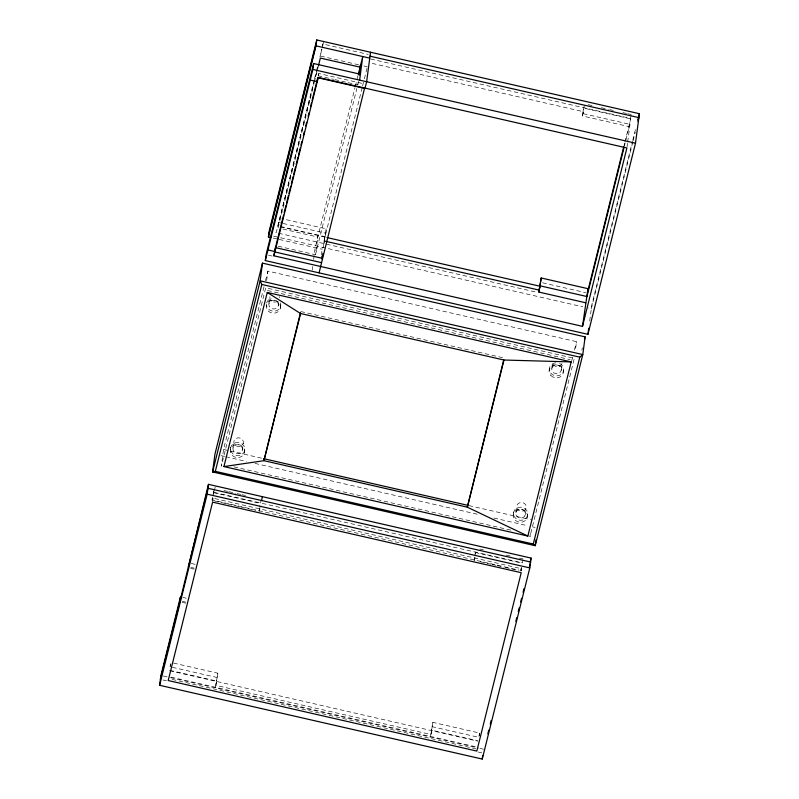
<?xml version="1.0" encoding="UTF-8"?>
<svg xmlns="http://www.w3.org/2000/svg" width="799" height="799" viewBox="0 0 799 799"><rect width="100%" height="100%" fill="white"/><g stroke="black" fill="none" stroke-linecap="round" stroke-linejoin="round"><path stroke-width="0.6" stroke-dasharray="4 3" d="M170.567 666.446L170.826 664.488M212.714 497.547L212.324 500.494L213.123 498.216L521.727 568.758L521.467 570.726M213.103 494.591L214.152 489.437M213.123 498.216L212.864 500.174L519.04 570.166M213.373 494.441L214.282 489.368M264.01 286.771L223.52 449.487L221.313 466.197L265.707 287.82L574.321 358.361L529.927 536.748L530.716 530.776M230.432 449.428L230.691 447.46M233.028 447.999L233.937 441.118M242.377 450.137A4.804 4.375 7.5 0 0 236.284 444.853A4.804 4.375 7.5 0 0 234.457 452.214A4.804 4.375 7.5 0 0 242.377 450.137L243.286 443.255A4.804 4.375 7.5 0 0 237.193 437.972A4.804 4.375 7.5 0 0 235.355 445.333A4.804 4.375 7.5 0 0 243.286 443.255M266.646 280.649L267.905 271.101L576.518 341.652L575.26 351.2M244.464 452.634A7.201 6.562 7.5 0 0 235.315 444.713A7.201 6.562 7.5 0 0 232.569 455.75A7.201 6.562 7.5 0 0 244.464 452.634L244.724 450.666A7.201 6.562 7.5 0 0 235.575 442.746A7.201 6.562 7.5 0 0 232.829 453.782A7.201 6.562 7.5 0 0 244.724 450.666M217.837 673.207L215.49 687.29L217.837 673.207L171.086 662.521M277.792 226.307L318.202 65.748M268.963 303.59L269.872 296.709A4.804 4.375 7.5 0 0 278.072 300.824M278.312 305.727A4.804 4.375 7.5 0 0 272.219 300.444A4.804 4.375 7.5 0 0 270.392 307.805A4.804 4.375 7.5 0 0 278.312 305.727L279.071 299.995M280.399 308.234A7.201 6.562 7.5 0 0 271.251 300.304A7.201 6.562 7.5 0 0 268.504 311.34A7.201 6.562 7.5 0 0 280.399 308.234L280.659 306.267M259.885 508.903L259.086 511.18L259.825 505.567M260.654 503L261.043 500.054M321.508 49.218L320.599 56.1L360.349 65.188M318.551 75.456L318.811 73.488L364.374 83.905M322.177 47.92L322.696 43.995L368.259 54.402M312.219 270.082L312.689 266.536M313.617 259.465L315.176 247.66L354.996 87.64M278.152 246.212L315.485 254.741L318.072 235.076M321.408 255.171L322.446 247.3M323.126 247.81L326.122 228.814L281.757 218.676M324.184 243.565L326.122 228.814M348.124 82.647L357.762 84.854L358.082 82.437M432.928 722.376L430.581 736.458L432.928 722.376L479.69 733.063L479.3 736.019M474.976 558.072L474.177 560.349L474.616 556.983M474.766 555.854L476.004 549.303M475.485 554.136L475.745 552.169M513.268 514.356L513.527 512.389M515.924 512.668L516.823 505.787M525.273 514.806L526.181 507.924M527.41 517.043A7.201 6.562 7.5 0 0 517.932 509.462A7.201 6.562 7.5 0 0 515.675 520.598A7.201 6.562 7.5 0 0 527.41 517.043L527.67 515.085A7.201 6.562 7.5 0 0 518.191 507.495A7.201 6.562 7.5 0 0 515.934 518.631A7.201 6.562 7.5 0 0 527.67 515.085M521.058 570.057L521.318 568.089M522.896 559.909L522.506 562.856L213.902 492.314M549.103 370.606L549.362 368.639M583.25 113.678L630.011 124.364L629.212 126.651L582.451 115.965L584.419 104.829M551.859 368.259L552.758 361.378M561.208 370.396L562.116 363.515A4.804 4.375 7.5 0 1 552.648 362.516M563.445 371.984L563.694 370.017M589.702 320.938L591.829 304.828L632.458 141.523M631.04 115.595L629.212 126.651L624.419 145.927M627.055 146.786L627.525 143.241M627.684 142.062L630.011 124.364M322.167 46.112L322.696 43.995M314.227 79.88L276.204 232.679L273.867 232.149M314.526 78.682L317.822 65.428M319.92 56.989L321.917 48.989M322.706 45.803L323.765 41.558M278.072 227.965L314.047 83.376M314.347 82.167L318.242 66.507M265.508 280.749L267.905 271.101M170.027 666.766L170.816 663.579M211.955 500.134L212.544 497.757M214.422 490.187L215.221 487M318.282 75.605L318.811 73.488M355.295 86.432L357.992 75.585M315.485 254.741L356.863 88.469M357.762 84.854L358.641 81.308M324.024 240.928L362.267 87.281M362.566 86.072L364.064 80.05M364.364 78.841L367.061 67.995M323.775 242.896L324.823 238.651M259.086 511.18L260.134 506.936M474.177 560.349L474.966 557.163M624.029 145.608L624.628 143.201M624.928 141.992L630.791 118.472L368.938 58.617M571.714 360.928L572.613 357.313M574.421 350.082L576.518 341.652M478.901 736.249L479.69 733.063M520.549 570.726L521.447 567.11M632.768 140.314L636.074 127.011M632.848 141.832L591.31 308.764L587.655 307.925M633.148 140.624L635.255 132.155M581.802 350.192L582.411 347.765M520.928 571.035L521.727 568.758M588.144 104.669L592.938 105.768M601.327 107.685L608.528 109.333M609.727 109.603L613.322 110.432M622.91 112.619L626.506 113.438M627.704 113.718L631.3 114.537M630.251 118.781L583.49 108.095L582.451 115.965L583.51 111.71L370.846 63.101M363.855 65.987L367.36 66.796M318.012 75.765L333.672 79.351M334.881 79.62L346.916 82.377M278.302 222.372L281.907 223.201M283.106 223.47L325.063 233.068M542.551 282.786L585.717 292.654M280.739 226.546L325.083 236.684M280.189 226.856L324.544 236.993M282.886 229.063L317.812 237.043M278.631 233.238L537.198 292.344M273.448 236.105L279.42 237.463M280.619 237.742L582.791 306.816M273.208 238.072L278.002 239.171M279.201 239.44L322.187 249.268M268.484 255.221L272.079 256.04M267.515 290.476L570.236 359.67M300.824 311.55L504.219 358.052M223.52 449.487L262.402 458.376M468.943 505.587L532.124 520.029M220.983 455.64L224.619 456.469M225.837 456.748L246.452 461.462M254.941 463.4L479.34 514.696M493.892 518.022L527.849 525.792M532.703 526.901L535.13 527.45M233.907 466.836L511.1 530.196M224.01 490.576L227.605 491.395M228.804 491.665L235.995 493.313M237.193 493.592L240.789 494.411M241.987 494.681L245.593 495.51M479.859 549.063L483.455 549.882M506.236 555.085L511.03 556.184M519.43 558.101L523.025 558.93M213.363 492.623L260.114 503.32M475.205 552.489L521.967 563.175M214.721 501.043L226.706 503.779M227.915 504.059L239.9 506.796M241.098 507.075L255.49 510.361M480.169 561.717L490.956 564.184M492.154 564.464L495.75 565.283M496.958 565.562L504.149 567.2M505.348 567.48L517.333 570.216M191.251 563.445L195.935 564.513M190.741 567.38L194.247 568.179M190.611 568.359L194.117 569.168M182.801 597.422L186.307 598.231M182.282 601.357L185.787 602.156M182.152 602.346L185.658 603.145M172.424 667.315L216.789 677.452M431.879 726.621L478.631 737.307M170.047 670.381L216.809 681.068L215.75 685.322L430.841 734.491L431.899 730.236L477.452 740.653M169.508 670.701L478.112 741.242M171.126 677.143L477.343 747.145M163.246 676.004L167.92 677.073M170.347 677.622L478.691 748.104M479.899 748.383L483.545 749.222M172.115 679.4L475.864 748.833M162.816 679.949L166.452 680.788M478.172 752.039L481.817 752.878M279.121 296.579A4.804 4.375 7.5 0 1 279.34 297.707M559.62 363.465A7.201 6.562 7.5 0 1 561.078 374.521A7.201 6.562 7.5 0 1 549.552 370.736A7.201 6.562 7.5 0 1 557.972 362.926M280.509 302.861A7.201 6.562 7.5 0 1 274.856 311.161A7.201 6.562 7.5 0 1 266.457 304.759M266.626 303.061A7.201 6.562 7.5 0 1 271.51 298.347M553.008 366.282L552.289 367.2A4.804 4.375 7.5 0 0 555.475 373.572A4.804 4.375 7.5 0 0 561.317 369.258L561.108 368.129A4.804 4.375 7.5 0 0 553.008 366.282M525.742 508.983L525.023 509.902A4.804 4.375 7.5 0 1 516.923 508.054L516.713 506.916A4.804 4.375 7.5 0 1 522.556 502.601A4.804 4.375 7.5 0 1 525.742 508.983M524.843 515.864L524.114 516.783A4.804 4.375 7.5 0 1 516.014 514.936L515.804 513.797A4.804 4.375 7.5 0 1 521.657 509.492A4.804 4.375 7.5 0 1 524.843 515.864M550.891 375.53A7.201 6.562 7.5 0 0 563.095 373.533A7.201 6.562 7.5 0 0 554.836 364.823A7.201 6.562 7.5 0 0 550.891 375.53"/><path stroke-width="1.2" d="M159.61 685.292L160.909 675.465L180.464 596.893L179.815 601.807L208.469 484.344L531.105 558.092L529.807 567.919L482.246 759.05L159.61 685.292L207.171 494.172L208.469 484.344M262.481 263.131L260.154 280.829L212.594 471.949L535.23 545.707L582.791 354.576L585.118 336.878L262.481 263.131L214.921 454.251L212.594 471.949L215.331 471.34L533.283 544.029L535.23 545.707L535.999 539.804M270.811 237.523L268.414 236.973L269.193 231.081L316.754 39.95L639.39 113.708L635.505 143.201L587.944 334.322L265.308 260.574L266.087 254.671L313.647 63.54L360.399 74.237M273.907 255.8L318.292 77.423L626.905 147.965L582.511 326.352L273.907 255.8L274.297 252.854M265.308 260.574L312.868 69.443L313.647 63.54M268.414 236.973L315.975 45.853L316.754 39.95M261.722 500.564L262.242 496.628M319.081 272.858L364.514 88.419L317.752 77.733L317.243 81.668L310.222 80.06M321.667 258.876L321.987 256.419M322.886 253.393L322.237 258.317L275.475 247.62L274.966 251.555L267.945 249.957M359.031 75.176L360.349 65.188M359.63 80.13L362.736 56.539L358.292 74.387M370.526 52.245L366.641 81.738L365.053 88.11M585.617 302.751L538.866 292.064L541.213 277.982L587.974 288.679L582.511 326.352M541.213 277.982L538.866 292.064M482.246 759.05L482.716 755.514M587.944 334.322L588.743 328.239M268.674 235.006L316.234 43.885M160.389 679.4L179.945 600.828M188.394 566.851L207.95 488.269L530.586 562.027L529.387 566.861M215.331 471.34L261.832 284.464L260.154 280.829L582.791 354.576L579.794 357.153L533.283 544.029M318.541 65.298L320.349 58.067L360.089 67.156M283.575 215.091L274.427 251.875L321.178 262.561M284.174 212.684L285.972 205.453M286.571 203.046L288.369 195.815M288.968 193.408L290.766 186.177M291.375 183.76L293.173 176.539M293.772 174.122L295.57 166.891M296.169 164.484L297.967 157.253M298.566 154.846L300.364 147.615M300.963 145.208L301.862 141.593M303.36 135.57L304.259 131.955M305.767 125.932L306.666 122.317M308.164 116.294L309.063 112.679M310.561 106.647L311.46 103.031M312.059 100.624L317.752 77.733M223.93 466.576L267.256 292.444L571.195 361.917L527.859 536.059L223.93 466.576L263.94 460.683L467.335 507.185L527.859 536.059M300.514 312.759L263.94 460.683L300.564 313.518L267.256 292.444M503.62 360.459L467.335 507.185L503.959 360.019L571.195 361.917M587.455 292.604L623.729 146.816M624.119 147.136L586.935 296.539L540.174 285.852L539.115 290.097L325.243 241.208M637.882 119.75L639.39 113.708M637.962 121.268L638.87 117.633L370.007 56.18M584.518 339.295L585.118 336.878M530.206 561.717L531.105 558.092M487.839 733.792L488.748 730.166M490.256 724.124L491.155 720.488M515.834 621.302L516.743 617.667M518.251 611.625L519.15 607.989M520.658 601.947L521.557 598.311M523.065 592.269L523.964 588.633M315.975 45.853L369.747 58.137M312.868 69.443L635.505 143.201M326.981 237.553L539.635 286.162M261.832 284.464L579.794 357.153M300.564 313.518L503.959 360.019M263.61 458.656L467.735 505.318M207.171 494.172L529.807 567.919M212.604 502.142L168.209 680.528L476.823 751.08L521.208 572.693L212.604 502.142"/></g></svg>
